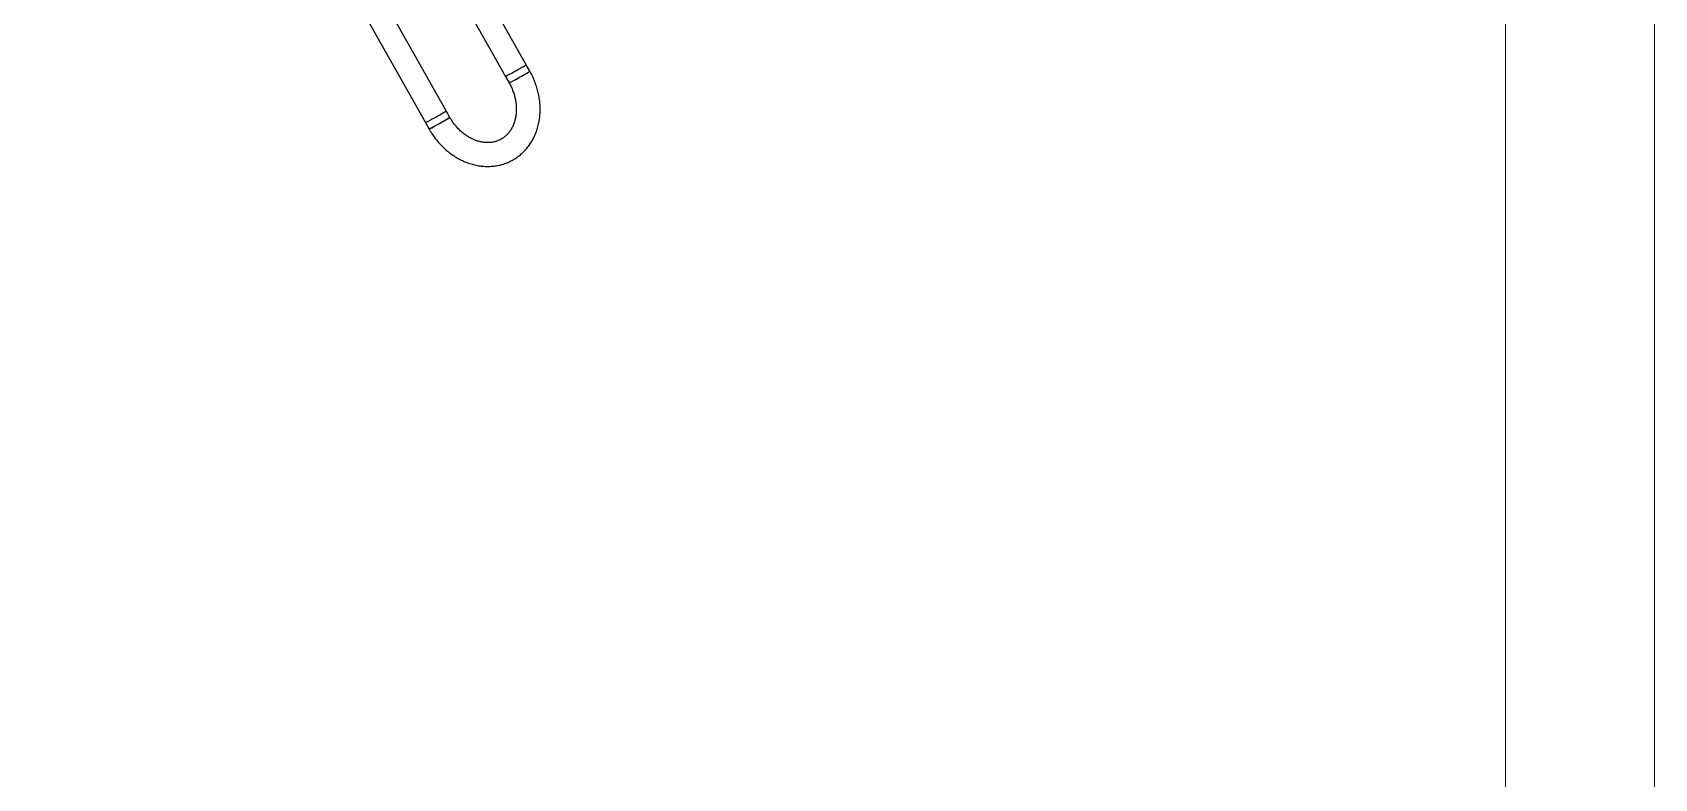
# Model space of a CAD drawing. Header units: millimetres. Extents: x 1641 to 7581, y -3677 to 523.
# Drawn here: x 6492 to 7581, y -2269 to -1767 of the extents above; entities that cross this region are included whole.
import ezdxf

# ---------------------------------------------------------------- set-up
doc = ezdxf.new("R2010")
doc.units = ezdxf.units.MM
doc.layers.add('tabelka', color=155, linetype='Continuous')

msp = doc.modelspace()

# ---------------------------------------------------------------- linework, layer by layer
for p, q in [((6769.94, -1820.04), (6589.18, -1499.92)), ((6769.94, -1820.04), (6589.18, -1499.92)), ((6823.68, -1789.02), (6704.12, -1577.28)), ((6823.68, -1789.02), (6704.12, -1577.28)), ((6689.25, -1583.49), (6809.75, -1796.89)), ((6689.25, -1583.49), (6809.75, -1796.89)), ((6637.21, -1617.52), (6756, -1827.91)), ((6637.21, -1617.52), (6756, -1827.91)), ((6809.75, -1796.89), (6812.2, -1801.24)), ((6826.14, -1793.37), (6823.68, -1789.02)), ((6756, -1827.91), (6758.46, -1832.26)), ((6772.4, -1824.4), (6769.94, -1820.04))]:
    msp.add_line(p, q)
for centre, radius, start, end in [((6691.73, -1571.44), 254.46, 297.6302, 300.47198), ((6708.7, -1601.66), 224.83, 297.4121, 301.49045), ((6694.19, -1575.8), 254.46, 297.6302, 300.47198), ((6804.35, -1760.06), 34.82, 298.15985, 303.72684), ((6806.8, -1764.41), 34.82, 298.15981, 303.72634), ((6637.99, -1602.47), 254.46, 297.6302, 300.47198), ((6654.2, -1631.34), 226.37, 297.42548, 301.47609), ((6640.45, -1606.82), 254.46, 297.6302, 300.47198), ((6750.6, -1791.08), 34.82, 298.15997, 303.72672), ((6753.06, -1795.44), 34.82, 298.15993, 303.72622)]:
    msp.add_arc(centre, radius, start, end)
for points, knots in [([(6758.46, -1832.26), (6758.82, -1832.88), (6759.82, -1834.6), (6761.64, -1837.32), (6763.99, -1840.35), (6766.53, -1843.18), (6769.26, -1845.81), (6772.15, -1848.21), (6775.19, -1850.36), (6778.35, -1852.25), (6781.61, -1853.86), (6784.96, -1855.19), (6788.35, -1856.21), (6791.77, -1856.92), (6795.2, -1857.32), (6798.6, -1857.4), (6801.96, -1857.17), (6805.24, -1856.63), (6808.42, -1855.79), (6811.48, -1854.65), (6814.41, -1853.22), (6817.18, -1851.51), (6819.77, -1849.55), (6822.17, -1847.33), (6824.37, -1844.88), (6826.34, -1842.21), (6828.08, -1839.35), (6829.58, -1836.29), (6830.82, -1833.08), (6831.8, -1829.71), (6832.5, -1826.23), (6832.93, -1822.66), (6833.07, -1819.01), (6832.93, -1815.32), (6832.51, -1811.61), (6831.81, -1807.9), (6830.84, -1804.23), (6829.6, -1800.62), (6828.12, -1797.15), (6826.91, -1794.76), (6826.23, -1793.54), (6826.14, -1793.37)], [0, 0, 0, 0, 0.0149844, 0.0419512, 0.0689344, 0.0959262, 0.1229231, 0.1499202, 0.1769087, 0.2038778, 0.2308126, 0.2576948, 0.2845052, 0.311223, 0.3378292, 0.3643096, 0.3906561, 0.4168695, 0.4429589, 0.4689437, 0.4948507, 0.5207124, 0.5465579, 0.5724177, 0.5983264, 0.6243123, 0.6503977, 0.6765984, 0.702918, 0.7293546, 0.7559005, 0.782542, 0.8092637, 0.8360496, 0.862886, 0.8897602, 0.9166623, 0.9435856, 0.9705255, 0.9960722, 1, 1, 1, 1]), ([(6812.2, -1801.24), (6812.45, -1801.68), (6813.18, -1803.01), (6814.24, -1805.31), (6815.29, -1808.14), (6816.11, -1811.02), (6816.67, -1813.92), (6816.99, -1816.79), (6817.06, -1819.61), (6816.88, -1822.36), (6816.46, -1825), (6815.8, -1827.51), (6814.92, -1829.86), (6813.83, -1832.04), (6812.53, -1834.04), (6811.03, -1835.83), (6809.34, -1837.4), (6807.47, -1838.75), (6805.42, -1839.83), (6803.22, -1840.65), (6800.89, -1841.17), (6798.47, -1841.4), (6795.99, -1841.33), (6793.49, -1840.97), (6790.97, -1840.32), (6788.47, -1839.39), (6786.01, -1838.19), (6783.61, -1836.74), (6781.29, -1835.04), (6779.09, -1833.1), (6777.03, -1830.96), (6775.12, -1828.63), (6773.58, -1826.42), (6772.73, -1824.97), (6772.4, -1824.4)], [0, 0, 0, 0, 0.01549, 0.0467255, 0.0779561, 0.1091698, 0.1403687, 0.1715588, 0.202753, 0.2339743, 0.2652581, 0.2966548, 0.328235, 0.3600849, 0.3923073, 0.4250118, 0.4582816, 0.492136, 0.5264715, 0.5610314, 0.5953723, 0.6292389, 0.6625331, 0.6952833, 0.7275835, 0.7595389, 0.7912478, 0.8227894, 0.8542208, 0.8855843, 0.916906, 0.9482026, 0.9794815, 1, 1, 1, 1])]:
    msp.add_open_spline(points, degree=3, knots=knots)
at = {"layer": 'tabelka', "lineweight": 5}
for points in [[(1641.33, 523.01), (7581.33, 523.01), (7581.33, -3676.99), (1641.33, -3676.99)], [(1741.33, 423.01), (7481.33, 423.01), (7481.33, -3576.99), (1741.33, -3576.99)]]:
    msp.add_lwpolyline(points, close=True, dxfattribs=at)

doc.saveas('drawing.dxf')
